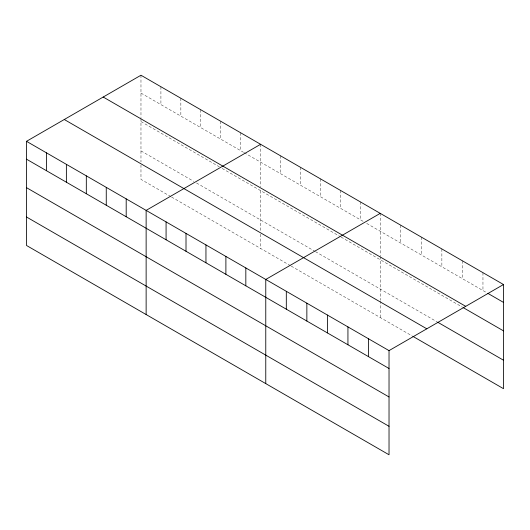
<?xml version="1.0" encoding="UTF-8"?>
<svg xmlns="http://www.w3.org/2000/svg" width="530" height="530" viewBox="0 0 530 530"><rect width="100%" height="100%" fill="white"/><g stroke="black" fill="none" stroke-linecap="round" stroke-linejoin="round"><path stroke-width="0.4" stroke-dasharray="2.65 1.99" d="M140.973 75.227L140.973 117.614M140.973 93.095L243.515 152.302M244.231 152.713L363.865 221.778M366.714 223.428L487.209 292.991M140.973 121.569L219.307 166.798M222.156 168.441L340.366 236.685M341.075 237.095L462.412 307.155M140.973 150.904L193.669 181.333M196.517 182.976L314.727 251.22M315.436 251.631L436.912 321.763M170.885 196.65L140.973 179.378L140.973 165.141M171.594 197.061L290.513 265.715M291.228 266.126L412.121 335.927M482.956 272.672L482.956 290.539M462.412 260.806L462.412 278.681M441.868 248.948L441.868 266.815M421.33 237.089L421.33 254.956M400.786 225.223L400.786 243.098M380.242 213.365L380.242 255.758M380.242 256.546L380.242 300.119M380.242 300.907L380.242 317.523M360.301 201.857L360.301 219.725M340.366 190.343L340.366 208.21M320.425 178.829L320.425 196.703M300.483 167.321L300.483 185.189M280.549 155.807L280.549 173.681M260.608 144.299L260.608 186.686M260.608 190.641L260.608 231.047M260.608 234.214L260.608 248.451M240.666 132.785L240.666 150.653M220.732 121.271L220.732 139.145M200.79 109.763L200.79 127.631M180.849 98.249L180.849 116.123M160.915 86.741L160.915 104.609M140.973 118.409L140.973 161.981"/><path stroke-width="0.79" d="M26.5 141.318L389.027 350.621L389.027 454.773L26.5 245.469L26.5 141.318L140.973 75.227L503.5 284.531L503.5 388.682L412.824 336.331M260.608 144.299L146.134 210.39L146.134 314.542M380.242 213.365L265.769 279.456L265.769 383.607M389.027 350.621L503.5 284.531M487.918 293.401L503.5 302.398M103.198 97.036L465.724 306.34M463.121 307.559L503.5 330.872M437.621 322.174L503.5 360.208M64.276 119.508L426.802 328.812M26.5 159.185L389.027 368.489M26.5 187.66L389.027 396.963M26.5 216.995L389.027 426.299M368.483 338.756L368.483 356.63M347.938 326.897L347.938 344.772M327.394 315.039L327.394 332.906M306.857 303.18L306.857 321.048M286.313 291.315L286.313 309.189M245.827 267.948L245.827 285.816M225.893 256.434L225.893 274.302M205.951 244.92L205.951 262.794M186.01 233.412L186.01 251.28M166.076 221.898L166.076 239.772M126.193 198.876L126.193 216.744M106.258 187.362L106.258 205.236M86.317 175.854L86.317 193.722M66.376 164.34L66.376 182.214M46.441 152.832L46.441 170.7"/></g></svg>
